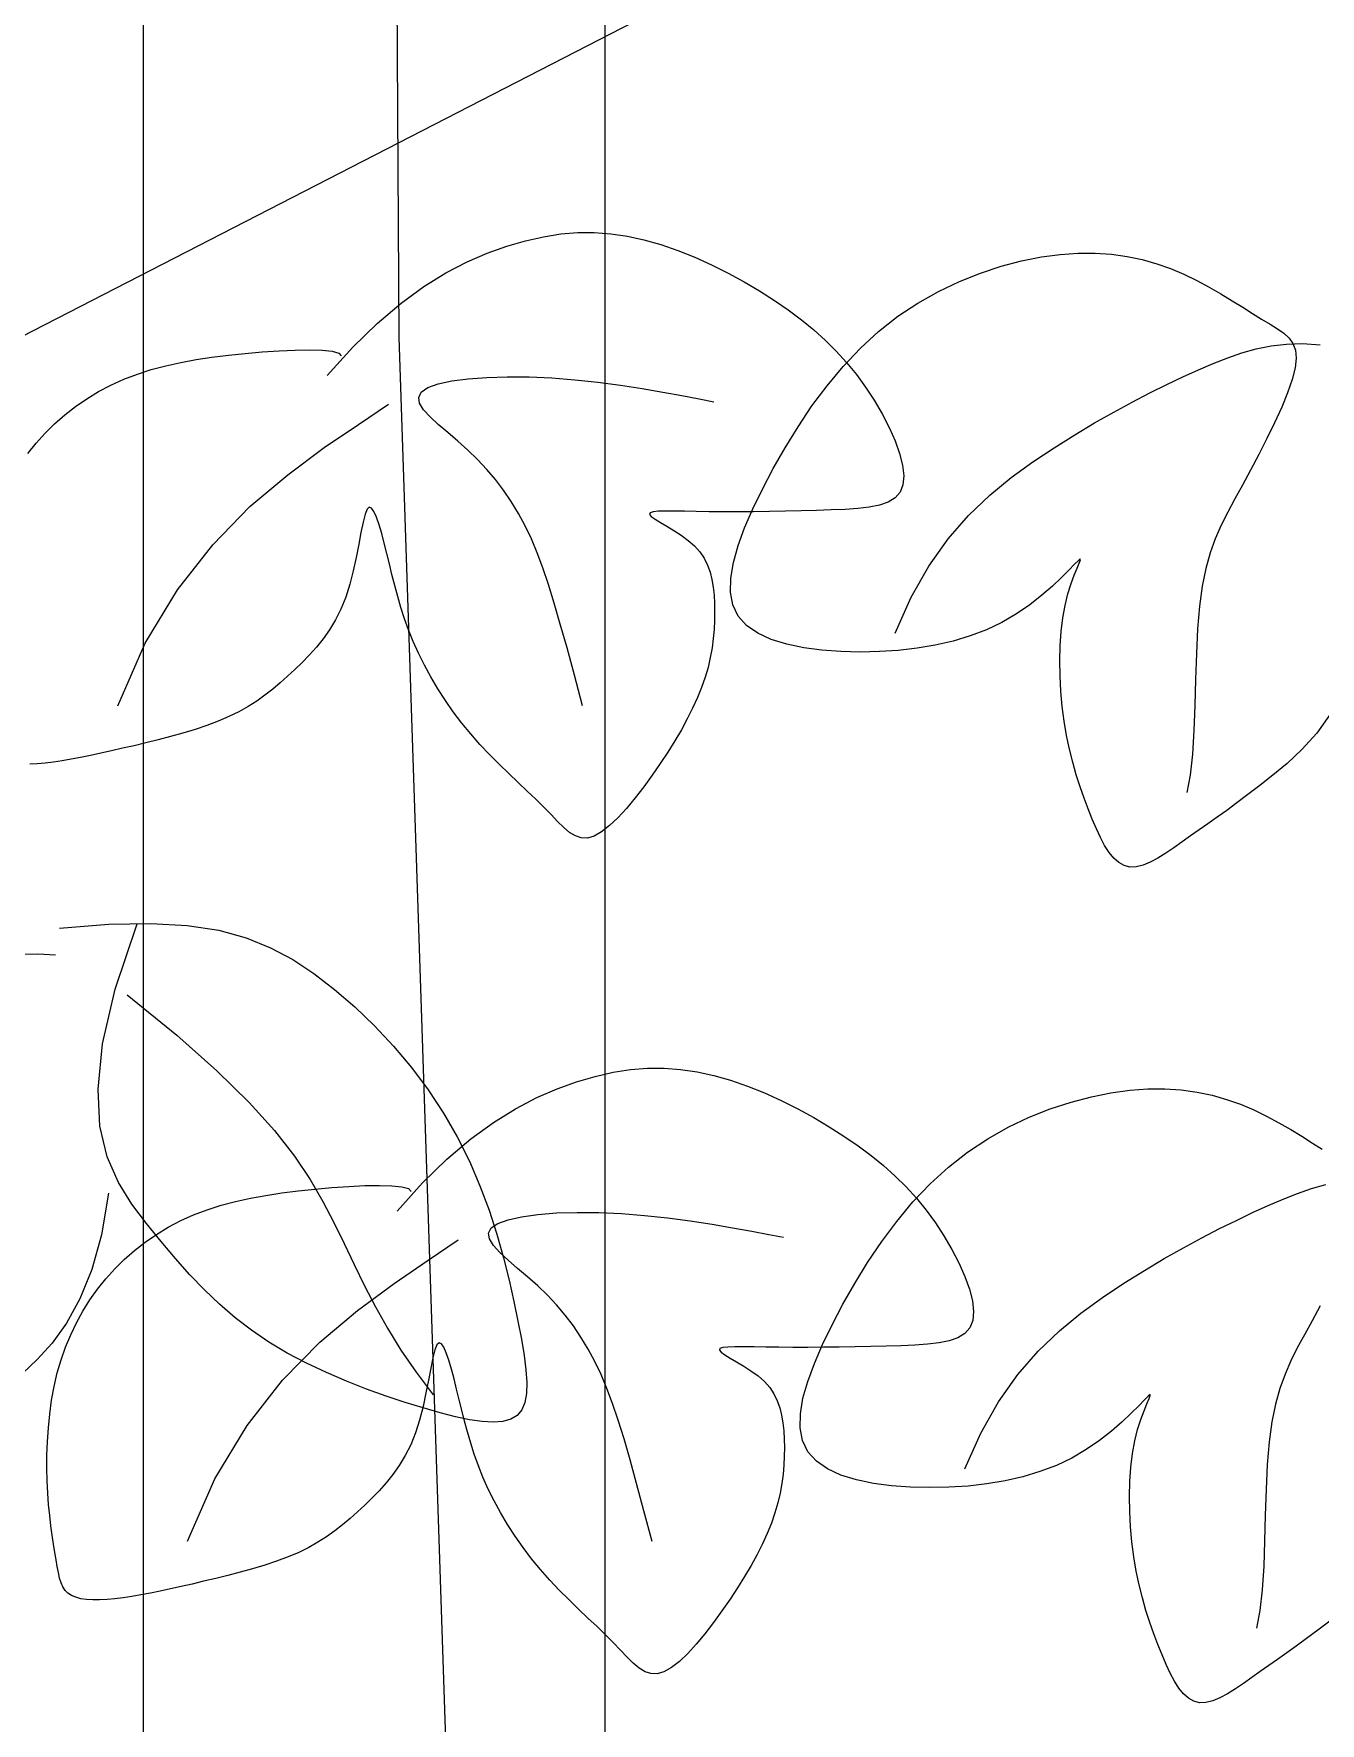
# Model space of a CAD drawing. Extents: x -1568 to -728, y -1287 to -990.
# Drawn here: x -940.302 to -938.748, y -1163.955 to -1161.914 of the extents above; entities that cross this region are included whole.
import ezdxf

# ---------------------------------------------------------------- set-up
doc = ezdxf.new("R2010")
doc.units = 0
doc.header["$LTSCALE"] = 5
doc.layers.get('0').update_dxf_attribs({"linetype": 'CONTINUOUS'})
for name, color, linetype in [('LH', 94, 'CONTINUOUS'), ('LV', 3, 'CONTINUOUS'), ('尺寸标注', 2, 'CONTINUOUS')]:
    doc.layers.add(name, color=color, linetype=linetype)
doc.layers.add('标注', color=4, linetype='CONTINUOUS', lineweight=15)

# ---------------------------------------------------------------- blocks, each defined once
blk = doc.blocks.new('15')
at = {"layer": 'LH', "color": 38}
for p, q in [((0.2713, 2.2558), (0.2863, 2.2603)), ((0.2863, 2.2603), (0.3008, 2.2635)), ((0.3008, 2.2635), (0.3148, 2.2657)), ((0.3148, 2.2657), (0.3284, 2.2668)), ((0.3284, 2.2668), (0.3418, 2.2669)), ((0.3418, 2.2669), (0.3551, 2.2659)), ((0.3551, 2.2659), (0.3684, 2.2639)), ((0.3684, 2.2639), (0.3818, 2.261)), ((0.3818, 2.261), (0.3954, 2.2571)), ((0.2393, 2.2432), (0.2556, 2.2502)), ((0.2556, 2.2502), (0.2713, 2.2558)), ((0.3954, 2.2571), (0.409, 2.2524)), ((0.409, 2.2524), (0.4227, 2.2469)), ((0.4227, 2.2469), (0.4362, 2.2409)), ((-0.8594, 2.2299), (-0.8435, 2.2331)), ((-0.8435, 2.2331), (-0.8284, 2.2351)), ((-0.8284, 2.2351), (-0.8139, 2.2361)), ((-0.8139, 2.2361), (-0.8001, 2.2362)), ((-0.8001, 2.2362), (-0.7869, 2.2353)), ((-0.7869, 2.2353), (-0.7743, 2.2335)), ((-0.7743, 2.2335), (-0.7622, 2.231)), ((0.2045, 2.2233), (0.2222, 2.2343)), ((0.2222, 2.2343), (0.2393, 2.2432)), ((0.4362, 2.2409), (0.4495, 2.2342)), ((0.4495, 2.2342), (0.4624, 2.2272)), ((-0.9095, 2.2133), (-0.8926, 2.2201)), ((-0.8926, 2.2201), (-0.8758, 2.2256)), ((-0.8758, 2.2256), (-0.8594, 2.2299)), ((-0.7622, 2.231), (-0.7506, 2.2277)), ((-0.7506, 2.2277), (-0.7394, 2.2237)), ((-0.7394, 2.2237), (-0.7286, 2.2192)), ((-0.7286, 2.2192), (-0.7182, 2.2142)), ((0.1861, 2.2099), (0.2045, 2.2233)), ((0.4624, 2.2272), (0.4749, 2.2198)), ((0.4749, 2.2198), (0.4868, 2.2122)), ((-0.9429, 2.196), (-0.9263, 2.2053)), ((-0.9263, 2.2053), (-0.9095, 2.2133)), ((-0.7182, 2.2142), (-0.7083, 2.2089)), ((-0.7083, 2.2089), (-0.6988, 2.2034)), ((0.167, 2.1937), (0.1861, 2.2099)), ((0.4868, 2.2122), (0.498, 2.2045)), ((-0.9591, 2.1853), (-0.9429, 2.196)), ((-0.6988, 2.2034), (-0.6898, 2.1979)), ((-0.6898, 2.1979), (-0.6813, 2.1926)), ((-0.6813, 2.1926), (-0.6734, 2.1876)), ((0.1472, 2.1744), (0.167, 2.1937)), ((0.498, 2.2045), (0.5086, 2.1966)), ((0.5086, 2.1966), (0.5185, 2.1884)), ((-0.9746, 2.1732), (-0.9591, 2.1853)), ((-0.6734, 2.1876), (-0.6661, 2.183)), ((-0.6661, 2.183), (-0.6593, 2.179)), ((-0.6593, 2.179), (-0.6533, 2.1753)), ((0.5185, 2.1884), (0.5279, 2.18)), ((0.5279, 2.18), (0.5367, 2.1712)), ((-0.9893, 2.1597), (-0.9746, 2.1732)), ((-0.6533, 2.1753), (-0.6481, 2.1717)), ((-0.6481, 2.1717), (-0.6439, 2.1677)), ((-0.6439, 2.1677), (-0.6408, 2.1633)), ((0.0086, 2.1622), (0.021, 2.1645)), ((0.021, 2.1645), (0.0338, 2.1664)), ((0.0338, 2.1664), (0.047, 2.1681)), ((0.047, 2.1681), (0.0605, 2.1695)), ((0.0605, 2.1695), (0.0742, 2.1707)), ((0.0742, 2.1707), (0.0878, 2.1716)), ((0.0878, 2.1716), (0.1007, 2.1722)), ((0.1007, 2.1722), (0.1125, 2.1724)), ((0.1125, 2.1724), (0.1226, 2.1721)), ((0.1226, 2.1721), (0.1306, 2.1713)), ((0.1267, 2.1518), (0.1472, 2.1744)), ((0.1306, 2.1713), (0.1359, 2.1698)), ((0.1359, 2.1698), (0.138, 2.1676)), ((0.5367, 2.1712), (0.545, 2.1621)), ((-1.0031, 2.145), (-0.9893, 2.1597)), ((-0.705, 2.1474), (-0.6934, 2.152)), ((-0.6934, 2.152), (-0.6819, 2.156)), ((-0.6819, 2.156), (-0.6704, 2.1592)), ((-0.6704, 2.1592), (-0.6585, 2.1615)), ((-0.6585, 2.1615), (-0.6461, 2.1629)), ((-0.6461, 2.1629), (-0.633, 2.1633)), ((-0.6408, 2.1633), (-0.6388, 2.158)), ((-0.6382, 2.1516), (-0.6391, 2.1439)), ((-0.6388, 2.158), (-0.6382, 2.1516)), ((-0.633, 2.1633), (-0.6189, 2.1624)), ((-0.0372, 2.1487), (-0.0263, 2.1528)), ((-0.0263, 2.1528), (-0.0151, 2.1564)), ((-0.0151, 2.1564), (-0.0034, 2.1595)), ((-0.0034, 2.1595), (0.0086, 2.1622)), ((0.2402, 2.1491), (0.2552, 2.1502)), ((0.2552, 2.1502), (0.2717, 2.1507)), ((0.2717, 2.1507), (0.2893, 2.1506)), ((0.2893, 2.1506), (0.3075, 2.1498)), ((0.545, 2.1621), (0.5529, 2.1525)), ((0.5529, 2.1525), (0.5603, 2.1424)), ((-1.0161, 2.1294), (-1.0031, 2.145)), ((-0.7294, 2.1365), (-0.7169, 2.1422)), ((-0.7169, 2.1422), (-0.705, 2.1474)), ((-0.6391, 2.1439), (-0.6415, 2.1345)), ((-0.0671, 2.133), (-0.0576, 2.1388)), ((-0.0576, 2.1388), (-0.0476, 2.144)), ((-0.0476, 2.144), (-0.0372, 2.1487)), ((0.2003, 2.1341), (0.2024, 2.1383)), ((0.2024, 2.1383), (0.2078, 2.1419)), ((0.2078, 2.1419), (0.2161, 2.1449)), ((0.2161, 2.1449), (0.2271, 2.1473)), ((0.2271, 2.1473), (0.2402, 2.1491)), ((0.3075, 2.1498), (0.326, 2.1483)), ((0.326, 2.1483), (0.3446, 2.1463)), ((0.3446, 2.1463), (0.3628, 2.1438)), ((0.3628, 2.1438), (0.3804, 2.1411)), ((0.3804, 2.1411), (0.397, 2.1383)), ((0.397, 2.1383), (0.4124, 2.1356)), ((0.5603, 2.1424), (0.5673, 2.1318)), ((-1.0283, 2.1131), (-1.0161, 2.1294)), ((-0.7704, 2.1162), (-0.7562, 2.1236)), ((-0.7562, 2.1236), (-0.7425, 2.1303)), ((-0.7425, 2.1303), (-0.7294, 2.1365)), ((-0.6452, 2.1238), (-0.6499, 2.112)), ((-0.6415, 2.1345), (-0.6452, 2.1238)), ((-0.0848, 2.12), (-0.0762, 2.1267)), ((-0.0762, 2.1267), (-0.0671, 2.133)), ((0.1518, 2.1122), (0.1761, 2.1286)), ((0.2011, 2.1293), (0.2003, 2.1341)), ((0.2043, 2.1241), (0.2011, 2.1293)), ((0.2095, 2.1184), (0.2043, 2.1241)), ((0.4124, 2.1356), (0.4262, 2.1329)), ((0.4262, 2.1329), (0.4381, 2.1306)), ((0.5673, 2.1318), (0.5737, 2.1209)), ((-1.0395, 2.0964), (-1.0283, 2.1131)), ((-0.7852, 2.1082), (-0.7704, 2.1162)), ((-0.6499, 2.112), (-0.6556, 2.0996)), ((-0.1007, 2.1052), (-0.093, 2.1128)), ((-0.093, 2.1128), (-0.0848, 2.12)), ((0.1243, 2.0936), (0.1518, 2.1122)), ((0.2161, 2.1122), (0.2095, 2.1184)), ((0.2237, 2.1057), (0.2161, 2.1122)), ((0.5737, 2.1209), (0.5793, 2.1099)), ((0.5793, 2.1099), (0.5841, 2.0992)), ((-1.0499, 2.0795), (-1.0395, 2.0964)), ((-0.8166, 2.0899), (-0.8006, 2.0994)), ((-0.8006, 2.0994), (-0.7852, 2.1082)), ((-0.6556, 2.0996), (-0.6618, 2.0868)), ((-0.1145, 2.0889), (-0.1078, 2.0972)), ((-0.1078, 2.0972), (-0.1007, 2.1052)), ((0.2319, 2.0988), (0.2237, 2.1057)), ((0.24, 2.0915), (0.2319, 2.0988)), ((0.5841, 2.0992), (0.5877, 2.0889)), ((-0.8332, 2.0795), (-0.8166, 2.0899)), ((-0.6618, 2.0868), (-0.6683, 2.0739)), ((0.0948, 2.0718), (0.1243, 2.0936)), ((0.2478, 2.084), (0.24, 2.0915)), ((0.2552, 2.0761), (0.2478, 2.084)), ((0.5877, 2.0889), (0.5901, 2.0794)), ((-1.0595, 2.0627), (-1.0499, 2.0795)), ((-0.8503, 2.0682), (-0.8332, 2.0795)), ((-0.6683, 2.0739), (-0.675, 2.0613)), ((0.0644, 2.0461), (0.0948, 2.0718)), ((0.2621, 2.0679), (0.2552, 2.0761)), ((0.5901, 2.0794), (0.5911, 2.0709)), ((0.5911, 2.0709), (0.5904, 2.0636)), ((-1.0681, 2.0462), (-1.0595, 2.0627)), ((-0.8851, 2.0413), (-0.8678, 2.0556)), ((-0.8678, 2.0556), (-0.8503, 2.0682)), ((-0.675, 2.0613), (-0.6815, 2.0494)), ((0.2687, 2.0593), (0.2621, 2.0679)), ((0.2748, 2.0502), (0.2687, 2.0593)), ((0.5881, 2.0577), (0.584, 2.0532)), ((0.5904, 2.0636), (0.5881, 2.0577)), ((-1.0759, 2.0303), (-1.0681, 2.0462)), ((-0.6815, 2.0494), (-0.6877, 2.0382)), ((0.0344, 2.0154), (0.0644, 2.0461)), ((0.1588, 2.0441), (0.1571, 2.0399)), ((0.1605, 2.0457), (0.1588, 2.0441)), ((0.1624, 2.0449), (0.1605, 2.0457)), ((0.1643, 2.0421), (0.1624, 2.0449)), ((0.1664, 2.0375), (0.1643, 2.0421)), ((0.2806, 2.0406), (0.2748, 2.0502)), ((0.3892, 2.0418), (0.3868, 2.041)), ((0.3932, 2.0423), (0.3892, 2.0418)), ((0.3989, 2.0425), (0.3932, 2.0423)), ((0.406, 2.0425), (0.3989, 2.0425)), ((0.4143, 2.0424), (0.406, 2.0425)), ((0.4238, 2.0422), (0.4143, 2.0424)), ((0.4343, 2.042), (0.4238, 2.0422)), ((0.4457, 2.0419), (0.4343, 2.042)), ((0.4577, 2.0419), (0.4457, 2.0419)), ((0.4701, 2.042), (0.4577, 2.0419)), ((0.4829, 2.0422), (0.4701, 2.042)), ((0.4957, 2.0424), (0.4829, 2.0422)), ((0.5084, 2.0427), (0.4957, 2.0424)), ((0.5208, 2.043), (0.5084, 2.0427)), ((0.5326, 2.0434), (0.5208, 2.043)), ((0.5438, 2.0438), (0.5326, 2.0434)), ((0.554, 2.0445), (0.5438, 2.0438)), ((0.5633, 2.0456), (0.554, 2.0445)), ((0.5715, 2.0473), (0.5633, 2.0456)), ((0.5785, 2.0497), (0.5715, 2.0473)), ((0.584, 2.0532), (0.5785, 2.0497)), ((-1.0825, 2.015), (-1.0759, 2.0303)), ((-0.9022, 2.0249), (-0.8851, 2.0413)), ((-0.6877, 2.0382), (-0.6934, 2.0276)), ((0.1555, 2.0335), (0.1538, 2.0253)), ((0.1571, 2.0399), (0.1555, 2.0335)), ((0.1684, 2.0315), (0.1664, 2.0375)), ((0.1705, 2.0245), (0.1684, 2.0315)), ((0.286, 2.0306), (0.2806, 2.0406)), ((0.2911, 2.02), (0.286, 2.0306)), ((0.3868, 2.041), (0.3863, 2.0398)), ((0.3863, 2.0398), (0.3877, 2.0381)), ((0.3877, 2.0381), (0.3907, 2.0359)), ((0.3907, 2.0359), (0.395, 2.0333)), ((0.395, 2.0333), (0.4002, 2.0303)), ((0.4002, 2.0303), (0.4059, 2.0269)), ((-1.0878, 2.0006), (-1.0825, 2.015)), ((-0.9186, 2.006), (-0.9022, 2.0249)), ((-0.6987, 2.0171), (-0.7034, 2.0062)), ((-0.6934, 2.0276), (-0.6987, 2.0171)), ((0.0059, 1.9791), (0.0344, 2.0154)), ((0.152, 2.0157), (0.15, 2.0052)), ((0.1538, 2.0253), (0.152, 2.0157)), ((0.1726, 2.0166), (0.1705, 2.0245)), ((0.1747, 2.0083), (0.1726, 2.0166)), ((0.2958, 2.0088), (0.2911, 2.02)), ((0.4059, 2.0269), (0.4118, 2.0231)), ((0.4118, 2.0231), (0.4175, 2.0189)), ((0.4175, 2.0189), (0.4226, 2.0144)), ((0.4226, 2.0144), (0.4269, 2.0096)), ((-1.0916, 1.9871), (-1.0878, 2.0006)), ((-0.9342, 1.9841), (-0.9186, 2.006)), ((-0.7034, 2.0062), (-0.7076, 1.9947)), ((0.15, 2.0052), (0.1476, 1.9943)), ((0.1768, 1.9999), (0.1747, 2.0083)), ((0.3004, 1.9967), (0.2958, 2.0088)), ((0.4269, 2.0096), (0.4303, 2.0045)), ((0.4303, 2.0045), (0.433, 1.999)), ((-1.0937, 1.9745), (-1.0916, 1.9871)), ((-0.8136, 1.9887), (-0.8167, 1.9857)), ((-0.8121, 1.9899), (-0.8136, 1.9887)), ((-0.8129, 1.9866), (-0.812, 1.9891)), ((-0.812, 1.9891), (-0.8121, 1.9899)), ((-0.7076, 1.9947), (-0.7111, 1.9821)), ((0.1476, 1.9943), (0.1448, 1.9835)), ((0.1788, 1.9913), (0.1768, 1.9999)), ((0.181, 1.9826), (0.1788, 1.9913)), ((0.3049, 1.9833), (0.3004, 1.9967)), ((0.433, 1.999), (0.435, 1.9934)), ((0.435, 1.9934), (0.4365, 1.9874)), ((0.4365, 1.9874), (0.4375, 1.9812)), ((-1.0939, 1.9631), (-1.0937, 1.9745)), ((-0.9484, 1.959), (-0.9342, 1.9841)), ((-0.8273, 1.9749), (-0.8346, 1.968)), ((-0.8213, 1.9809), (-0.8273, 1.9749)), ((-0.8167, 1.9857), (-0.8213, 1.9809)), ((-0.8196, 1.97), (-0.817, 1.9769)), ((-0.817, 1.9769), (-0.8147, 1.9825)), ((-0.8147, 1.9825), (-0.8129, 1.9866)), ((-0.7111, 1.9821), (-0.714, 1.9679)), ((-0.02, 1.9361), (0.0059, 1.9791)), ((0.1448, 1.9835), (0.1416, 1.9731)), ((0.1834, 1.9738), (0.181, 1.9826)), ((0.186, 1.9649), (0.1834, 1.9738)), ((0.3095, 1.9683), (0.3049, 1.9833)), ((0.4375, 1.9812), (0.4382, 1.9748)), ((0.4382, 1.9748), (0.4385, 1.9682)), ((-1.092, 1.9528), (-1.0939, 1.9631)), ((-0.8432, 1.9606), (-0.8529, 1.953)), ((-0.8346, 1.968), (-0.8432, 1.9606)), ((-0.8244, 1.9525), (-0.8221, 1.9618)), ((-0.8221, 1.9618), (-0.8196, 1.97)), ((-0.714, 1.9679), (-0.7162, 1.9518)), ((0.1377, 1.9635), (0.1333, 1.9548)), ((0.1416, 1.9731), (0.1377, 1.9635)), ((0.1889, 1.9558), (0.186, 1.9649)), ((0.3144, 1.9514), (0.3095, 1.9683)), ((0.4385, 1.9682), (0.4387, 1.9613)), ((0.4387, 1.9613), (0.4386, 1.9543)), ((-1.0877, 1.9439), (-1.092, 1.9528)), ((-0.9612, 1.9302), (-0.9484, 1.959)), ((-0.8529, 1.953), (-0.8636, 1.9456)), ((-0.8263, 1.9423), (-0.8244, 1.9525)), ((-0.7162, 1.9518), (-0.7176, 1.9335)), ((0.1285, 1.9469), (0.1233, 1.9396)), ((0.1333, 1.9548), (0.1285, 1.9469)), ((0.1922, 1.9467), (0.1889, 1.9558)), ((0.1959, 1.9373), (0.1922, 1.9467)), ((0.3198, 1.9322), (0.3144, 1.9514)), ((0.4383, 1.9471), (0.4376, 1.9398)), ((0.4386, 1.9543), (0.4383, 1.9471)), ((-1.0809, 1.9363), (-1.0877, 1.9439)), ((-1.0719, 1.9301), (-1.0809, 1.9363)), ((-0.8876, 1.9329), (-0.9008, 1.9279)), ((-0.8752, 1.9388), (-0.8876, 1.9329)), ((-0.8636, 1.9456), (-0.8752, 1.9388)), ((-0.8275, 1.9314), (-0.8263, 1.9423)), ((-0.7176, 1.9335), (-0.7186, 1.9136)), ((-0.042, 1.8857), (-0.02, 1.9361)), ((0.1179, 1.9328), (0.1122, 1.9265)), ((0.1233, 1.9396), (0.1179, 1.9328)), ((0.2002, 1.9279), (0.1959, 1.9373)), ((0.4376, 1.9398), (0.4366, 1.9322)), ((-1.061, 1.9251), (-1.0719, 1.9301)), ((-1.0486, 1.9212), (-1.061, 1.9251)), ((-1.0349, 1.9183), (-1.0486, 1.9212)), ((-0.9289, 1.9204), (-0.9436, 1.918)), ((-0.9146, 1.9237), (-0.9289, 1.9204)), ((-0.9008, 1.9279), (-0.9146, 1.9237)), ((-0.8286, 1.9079), (-0.8283, 1.9198)), ((-0.8283, 1.9198), (-0.8275, 1.9314)), ((0.1064, 1.9206), (0.1006, 1.9149)), ((0.1122, 1.9265), (0.1064, 1.9206)), ((0.2049, 1.9184), (0.2002, 1.9279)), ((0.3257, 1.9104), (0.3198, 1.9322)), ((0.4352, 1.9245), (0.4334, 1.9166)), ((0.4366, 1.9322), (0.4352, 1.9245)), ((-1.0203, 1.9164), (-1.0349, 1.9183)), ((-1.005, 1.9153), (-1.0203, 1.9164)), ((-0.9895, 1.9149), (-1.005, 1.9153)), ((-0.974, 1.9152), (-0.9895, 1.9149)), ((-0.9587, 1.9162), (-0.974, 1.9152)), ((-0.9436, 1.918), (-0.9587, 1.9162)), ((-0.8284, 1.8956), (-0.8286, 1.9079)), ((-0.7186, 1.9136), (-0.7192, 1.8928)), ((0.0947, 1.9094), (0.0888, 1.9041)), ((0.1006, 1.9149), (0.0947, 1.9094)), ((0.2101, 1.9089), (0.2049, 1.9184)), ((0.2157, 1.8994), (0.2101, 1.9089)), ((0.3323, 1.8857), (0.3257, 1.9104)), ((0.431, 1.9086), (0.4282, 1.9005)), ((0.4334, 1.9166), (0.431, 1.9086)), ((-0.8277, 1.8833), (-0.8284, 1.8956)), ((-0.7192, 1.8928), (-0.7198, 1.8719)), ((0.0765, 1.8941), (0.07, 1.8895)), ((0.0828, 1.899), (0.0765, 1.8941)), ((0.0888, 1.9041), (0.0828, 1.899)), ((0.2218, 1.89), (0.2157, 1.8994)), ((0.4249, 1.8922), (0.421, 1.8837)), ((0.4282, 1.9005), (0.4249, 1.8922)), ((-0.8266, 1.8711), (-0.8277, 1.8833)), ((0.0555, 1.8808), (0.0475, 1.8769)), ((0.063, 1.885), (0.0555, 1.8808)), ((0.07, 1.8895), (0.063, 1.885)), ((0.2282, 1.8807), (0.2218, 1.89)), ((0.2351, 1.8717), (0.2282, 1.8807)), ((0.421, 1.8837), (0.4167, 1.8751)), ((-0.8251, 1.8592), (-0.8266, 1.8711)), ((-0.7198, 1.8719), (-0.7206, 1.8516)), ((-0.61, 1.8658), (-0.6216, 1.8496)), ((0.0202, 1.8666), (0.0104, 1.8637)), ((0.0297, 1.8698), (0.0202, 1.8666)), ((0.0389, 1.8732), (0.0297, 1.8698)), ((0.0475, 1.8769), (0.0389, 1.8732)), ((0.2422, 1.863), (0.2351, 1.8717)), ((0.4119, 1.8664), (0.4067, 1.8574)), ((0.4167, 1.8751), (0.4119, 1.8664)), ((-0.8231, 1.8477), (-0.8251, 1.8592)), ((-0.7206, 1.8516), (-0.7218, 1.8327)), ((-0.0383, 1.8514), (-0.0472, 1.8493)), ((-0.029, 1.8535), (-0.0383, 1.8514)), ((-0.0194, 1.8558), (-0.029, 1.8535)), ((-0.0095, 1.8583), (-0.0194, 1.8558)), ((0.0004, 1.8609), (-0.0095, 1.8583)), ((0.0104, 1.8637), (0.0004, 1.8609)), ((0.2497, 1.8545), (0.2422, 1.863)), ((0.2574, 1.8464), (0.2497, 1.8545)), ((0.4067, 1.8574), (0.401, 1.8483)), ((-0.8208, 1.8367), (-0.8231, 1.8477)), ((-0.6216, 1.8496), (-0.6336, 1.8363)), ((-0.1069, 1.8389), (-0.1129, 1.8386)), ((-0.1005, 1.8395), (-0.1069, 1.8389)), ((-0.0939, 1.8403), (-0.1005, 1.8395)), ((-0.0869, 1.8414), (-0.0939, 1.8403)), ((-0.0796, 1.8426), (-0.0869, 1.8414)), ((-0.072, 1.844), (-0.0796, 1.8426)), ((-0.0641, 1.8456), (-0.072, 1.844)), ((-0.0558, 1.8474), (-0.0641, 1.8456)), ((-0.0472, 1.8493), (-0.0558, 1.8474)), ((0.2652, 1.8386), (0.2574, 1.8464)), ((0.2729, 1.8311), (0.2652, 1.8386)), ((0.3949, 1.8391), (0.3884, 1.8297)), ((0.401, 1.8483), (0.3949, 1.8391)), ((-0.8182, 1.8261), (-0.8208, 1.8367)), ((-0.8154, 1.816), (-0.8182, 1.8261)), ((-0.7218, 1.8327), (-0.7236, 1.8158)), ((-0.6455, 1.8252), (-0.6569, 1.8158)), ((-0.6336, 1.8363), (-0.6455, 1.8252)), ((0.2805, 1.8239), (0.2729, 1.8311)), ((0.2878, 1.817), (0.2805, 1.8239)), ((0.3884, 1.8297), (0.3817, 1.8203)), ((-0.8123, 1.8063), (-0.8154, 1.816)), ((-0.7236, 1.8158), (-0.7263, 1.8018)), ((-0.6569, 1.8158), (-0.6674, 1.8075)), ((0.2947, 1.8104), (0.2878, 1.817)), ((0.3011, 1.8041), (0.2947, 1.8104)), ((0.3747, 1.8114), (0.3677, 1.803)), ((0.3817, 1.8203), (0.3747, 1.8114)), ((-0.8091, 1.7972), (-0.8123, 1.8063)), ((-0.8058, 1.7885), (-0.8091, 1.7972)), ((-0.6771, 1.8), (-0.686, 1.7933)), ((-0.6674, 1.8075), (-0.6771, 1.8)), ((0.3069, 1.7981), (0.3011, 1.8041)), ((0.3121, 1.7925), (0.3069, 1.7981)), ((0.3677, 1.803), (0.3608, 1.7955)), ((-0.8025, 1.7803), (-0.8058, 1.7885)), ((-0.6942, 1.7873), (-0.702, 1.7818)), ((-0.686, 1.7933), (-0.6942, 1.7873)), ((0.3171, 1.7877), (0.3121, 1.7925)), ((0.3218, 1.7837), (0.3171, 1.7877)), ((0.3265, 1.7808), (0.3218, 1.7837)), ((0.3477, 1.784), (0.3418, 1.7806)), ((0.3541, 1.7891), (0.3477, 1.784)), ((0.3608, 1.7955), (0.3541, 1.7891)), ((-0.7992, 1.7726), (-0.8025, 1.7803)), ((-0.7959, 1.7655), (-0.7992, 1.7726)), ((-0.7164, 1.7716), (-0.7233, 1.7668)), ((-0.7093, 1.7766), (-0.7164, 1.7716)), ((-0.702, 1.7818), (-0.7093, 1.7766)), ((0.3313, 1.7792), (0.3265, 1.7808)), ((0.3363, 1.7791), (0.3313, 1.7792)), ((0.3418, 1.7806), (0.3363, 1.7791)), ((-0.7925, 1.7591), (-0.7959, 1.7655)), ((-0.7889, 1.7535), (-0.7925, 1.7591)), ((-0.7368, 1.7572), (-0.7433, 1.7528)), ((-0.7301, 1.7619), (-0.7368, 1.7572)), ((-0.7233, 1.7668), (-0.7301, 1.7619)), ((-0.7852, 1.7489), (-0.7889, 1.7535)), ((-0.7811, 1.7453), (-0.7852, 1.7489)), ((-0.7768, 1.7428), (-0.7811, 1.7453)), ((-0.7721, 1.7417), (-0.7768, 1.7428)), ((-0.7616, 1.7432), (-0.767, 1.7419)), ((-0.7558, 1.7456), (-0.7616, 1.7432)), ((-0.7497, 1.7489), (-0.7558, 1.7456)), ((-0.7433, 1.7528), (-0.7497, 1.7489)), ((-0.767, 1.7419), (-0.7721, 1.7417)), ((-0.0889, 1.7066), (-0.0494, 1.7098)), ((-0.0494, 1.7098), (-0.0154, 1.7104)), ((-0.0442, 1.6574), (-0.0265, 1.7101)), ((-0.0154, 1.7104), (0.0139, 1.7087)), ((0.0139, 1.7087), (0.0392, 1.7048)), ((0.0392, 1.7048), (0.0613, 1.6988)), ((0.0613, 1.6988), (0.0809, 1.6908)), ((0.0809, 1.6908), (0.0988, 1.6812)), ((-0.1195, 1.6856), (-0.1064, 1.6859)), ((-0.1064, 1.6859), (-0.0923, 1.685)), ((0.0988, 1.6812), (0.1158, 1.6699)), ((0.1158, 1.6699), (0.1325, 1.6571)), ((-0.0543, 1.6134), (-0.0442, 1.6574)), ((-0.0344, 1.6528), (0.0054, 1.6203)), ((0.1325, 1.6571), (0.1488, 1.6431)), ((0.1488, 1.6431), (0.1647, 1.6278)), ((0.0054, 1.6203), (0.0378, 1.5916)), ((0.1647, 1.6278), (0.1799, 1.6115)), ((-0.058, 1.5769), (-0.0543, 1.6134)), ((0.1799, 1.6115), (0.1944, 1.5943)), ((0.1944, 1.5943), (0.2079, 1.5763)), ((0.357, 1.5904), (0.371, 1.5926)), ((0.371, 1.5926), (0.3846, 1.5937)), ((0.3846, 1.5937), (0.398, 1.5937)), ((0.398, 1.5937), (0.4113, 1.5927)), ((0.4113, 1.5927), (0.4246, 1.5908)), ((0.0378, 1.5916), (0.0637, 1.5661)), ((0.3118, 1.5771), (0.3275, 1.5827)), ((0.3275, 1.5827), (0.3425, 1.5871)), ((0.3425, 1.5871), (0.357, 1.5904)), ((0.4246, 1.5908), (0.438, 1.5878)), ((0.438, 1.5878), (0.4515, 1.584)), ((0.4515, 1.584), (0.4652, 1.5792)), ((0.4652, 1.5792), (0.4788, 1.5738)), ((-0.0564, 1.5469), (-0.058, 1.5769)), ((0.0637, 1.5661), (0.0842, 1.5434)), ((0.2079, 1.5763), (0.2203, 1.5576)), ((0.2784, 1.5611), (0.2954, 1.57)), ((0.2954, 1.57), (0.3118, 1.5771)), ((0.4788, 1.5738), (0.4924, 1.5677)), ((0.4924, 1.5677), (0.5057, 1.5611)), ((-0.8364, 1.5469), (-0.8196, 1.5524)), ((-0.8196, 1.5524), (-0.8032, 1.5567)), ((-0.8032, 1.5567), (-0.7874, 1.5599)), ((-0.7874, 1.5599), (-0.7722, 1.562)), ((-0.7722, 1.562), (-0.7578, 1.563)), ((-0.7578, 1.563), (-0.744, 1.563)), ((-0.744, 1.563), (-0.7308, 1.5621)), ((-0.7308, 1.5621), (-0.7181, 1.5604)), ((-0.7181, 1.5604), (-0.706, 1.5578)), ((-0.706, 1.5578), (-0.6944, 1.5545)), ((-0.6944, 1.5545), (-0.6832, 1.5506)), ((0.2203, 1.5576), (0.2314, 1.5384)), ((0.2607, 1.5501), (0.2784, 1.5611)), ((0.5057, 1.5611), (0.5186, 1.554)), ((0.5186, 1.554), (0.5311, 1.5466)), ((-0.8701, 1.5321), (-0.8533, 1.5402)), ((-0.8533, 1.5402), (-0.8364, 1.5469)), ((-0.6832, 1.5506), (-0.6724, 1.546)), ((-0.6724, 1.546), (-0.662, 1.541)), ((-0.662, 1.541), (-0.6521, 1.5357)), ((-0.0505, 1.5222), (-0.0564, 1.5469)), ((0.0842, 1.5434), (0.1003, 1.5229)), ((0.2314, 1.5384), (0.2412, 1.5188)), ((0.2422, 1.5367), (0.2607, 1.5501)), ((0.5311, 1.5466), (0.5429, 1.539)), ((0.5429, 1.539), (0.5542, 1.5313)), ((-0.8867, 1.5228), (-0.8701, 1.5321)), ((-0.6521, 1.5357), (-0.6426, 1.5302)), ((-0.6426, 1.5302), (-0.6336, 1.5248)), ((-0.6336, 1.5248), (-0.6252, 1.5194)), ((0.2231, 1.5205), (0.2422, 1.5367)), ((0.5542, 1.5313), (0.5647, 1.5234)), ((-0.9184, 1.5), (-0.9029, 1.5121)), ((-0.9029, 1.5121), (-0.8867, 1.5228)), ((-0.6252, 1.5194), (-0.6173, 1.5144)), ((-0.0416, 1.5017), (-0.0505, 1.5222)), ((0.1003, 1.5229), (0.1129, 1.504)), ((0.2034, 1.5013), (0.2231, 1.5205)), ((0.2412, 1.5188), (0.2497, 1.499)), ((0.5647, 1.5234), (0.5747, 1.5153)), ((0.5747, 1.5153), (0.5841, 1.5068)), ((-0.9331, 1.4865), (-0.9184, 1.5)), ((-0.0307, 1.4842), (-0.0416, 1.5017)), ((0.1129, 1.504), (0.1232, 1.4863)), ((0.1167, 1.4963), (0.1304, 1.4975)), ((0.1304, 1.4975), (0.144, 1.4985)), ((0.144, 1.4985), (0.1569, 1.4991)), ((0.1569, 1.4991), (0.1687, 1.4993)), ((0.1687, 1.4993), (0.1788, 1.499)), ((0.1788, 1.499), (0.1867, 1.4981)), ((0.1829, 1.4786), (0.2034, 1.5013)), ((0.1867, 1.4981), (0.192, 1.4967)), ((0.2497, 1.499), (0.2571, 1.4793)), ((0.5841, 1.5068), (0.5929, 1.4981)), ((0.5929, 1.4981), (0.6012, 1.4889)), ((-0.947, 1.4719), (-0.9331, 1.4865)), ((-0.6258, 1.4828), (-0.6142, 1.486)), ((-0.0495, 1.493), (-0.0552, 1.4596)), ((-0.0189, 1.4687), (-0.0307, 1.4842)), ((0.0411, 1.4833), (0.0527, 1.4864)), ((0.0527, 1.4864), (0.0648, 1.489)), ((0.0648, 1.489), (0.0772, 1.4913)), ((0.0772, 1.4913), (0.09, 1.4933)), ((0.09, 1.4933), (0.1032, 1.4949)), ((0.1032, 1.4949), (0.1167, 1.4963)), ((0.1232, 1.4863), (0.132, 1.4693)), ((0.192, 1.4967), (0.1942, 1.4945)), ((0.6012, 1.4889), (0.6091, 1.4793)), ((-0.96, 1.4563), (-0.947, 1.4719)), ((-0.6608, 1.469), (-0.6488, 1.4742)), ((-0.6488, 1.4742), (-0.6372, 1.4788)), ((-0.6372, 1.4788), (-0.6258, 1.4828)), ((-0.0014, 1.4656), (0.0086, 1.4709)), ((0.0086, 1.4709), (0.019, 1.4756)), ((0.019, 1.4756), (0.0298, 1.4797)), ((0.0298, 1.4797), (0.0411, 1.4833)), ((0.2571, 1.4793), (0.2633, 1.4599)), ((0.264, 1.4687), (0.2723, 1.4717)), ((0.2723, 1.4717), (0.2832, 1.4741)), ((0.2832, 1.4741), (0.2964, 1.4759)), ((0.2964, 1.4759), (0.3114, 1.4771)), ((0.3114, 1.4771), (0.3279, 1.4776)), ((0.3279, 1.4776), (0.3454, 1.4774)), ((0.3454, 1.4774), (0.3637, 1.4766)), ((0.3637, 1.4766), (0.3822, 1.4751)), ((0.3822, 1.4751), (0.4008, 1.4731)), ((0.4008, 1.4731), (0.419, 1.4707)), ((0.419, 1.4707), (0.4366, 1.468)), ((0.6091, 1.4793), (0.6165, 1.4692)), ((-0.9721, 1.44), (-0.96, 1.4563)), ((-0.7, 1.4504), (-0.6863, 1.4571)), ((-0.6863, 1.4571), (-0.6733, 1.4633)), ((-0.6733, 1.4633), (-0.6608, 1.469)), ((-0.0552, 1.4596), (-0.063, 1.4315)), ((-0.02, 1.4536), (-0.0109, 1.4598)), ((-0.0072, 1.4541), (-0.0189, 1.4687)), ((-0.0109, 1.4598), (-0.0014, 1.4656)), ((0.132, 1.4693), (0.1402, 1.4524)), ((0.2565, 1.4609), (0.2586, 1.4651)), ((0.2573, 1.4562), (0.2565, 1.4609)), ((0.2605, 1.4509), (0.2573, 1.4562)), ((0.2586, 1.4651), (0.264, 1.4687)), ((0.2633, 1.4599), (0.2687, 1.441)), ((0.4366, 1.468), (0.4532, 1.4652)), ((0.4532, 1.4652), (0.4686, 1.4624)), ((0.4686, 1.4624), (0.4824, 1.4598)), ((0.4824, 1.4598), (0.4943, 1.4575)), ((0.6165, 1.4692), (0.6234, 1.4586)), ((0.6234, 1.4586), (0.6299, 1.4477)), ((-0.7291, 1.435), (-0.7142, 1.4431)), ((-0.7142, 1.4431), (-0.7, 1.4504)), ((-0.0368, 1.4396), (-0.0287, 1.4468)), ((-0.0287, 1.4468), (-0.02, 1.4536)), ((0.0043, 1.4404), (-0.0072, 1.4541)), ((0.1402, 1.4524), (0.1484, 1.4355)), ((0.2079, 1.439), (0.2322, 1.4554)), ((0.2657, 1.4452), (0.2605, 1.4509)), ((0.2723, 1.4391), (0.2657, 1.4452)), ((0.6299, 1.4477), (0.6355, 1.4368)), ((-0.9834, 1.4232), (-0.9721, 1.44)), ((-0.7445, 1.4263), (-0.7291, 1.435)), ((-0.063, 1.4315), (-0.0726, 1.4079)), ((-0.0517, 1.4241), (-0.0445, 1.432)), ((-0.0445, 1.432), (-0.0368, 1.4396)), ((0.0159, 1.4274), (0.0043, 1.4404)), ((0.1484, 1.4355), (0.1567, 1.4185)), ((0.1805, 1.4204), (0.2079, 1.439)), ((0.2687, 1.441), (0.2732, 1.4229)), ((0.2799, 1.4325), (0.2723, 1.4391)), ((0.288, 1.4256), (0.2799, 1.4325)), ((0.6355, 1.4368), (0.6403, 1.426)), ((-0.9938, 1.4063), (-0.9834, 1.4232)), ((-0.7771, 1.4064), (-0.7605, 1.4167)), ((-0.7605, 1.4167), (-0.7445, 1.4263)), ((-0.0645, 1.4071), (-0.0584, 1.4157)), ((-0.0584, 1.4157), (-0.0517, 1.4241)), ((0.0277, 1.4151), (0.0159, 1.4274)), ((0.151, 1.3986), (0.1805, 1.4204)), ((0.1567, 1.4185), (0.1655, 1.4015)), ((0.2732, 1.4229), (0.277, 1.4058)), ((0.2962, 1.4184), (0.288, 1.4256)), ((0.304, 1.4108), (0.2962, 1.4184)), ((0.6403, 1.426), (0.6439, 1.4158)), ((0.6439, 1.4158), (0.6463, 1.4063)), ((-1.0033, 1.3895), (-0.9938, 1.4063)), ((-0.7942, 1.395), (-0.7771, 1.4064)), ((-0.0726, 1.4079), (-0.0834, 1.3884)), ((-0.0702, 1.3981), (-0.0645, 1.4071)), ((0.0398, 1.4036), (0.0277, 1.4151)), ((0.0524, 1.3927), (0.0398, 1.4036)), ((0.277, 1.4058), (0.2803, 1.3899)), ((0.3114, 1.403), (0.304, 1.4108)), ((0.3183, 1.3947), (0.3114, 1.403)), ((0.6463, 1.4063), (0.6473, 1.3977)), ((-1.012, 1.373), (-1.0033, 1.3895)), ((-0.8116, 1.3824), (-0.7942, 1.395)), ((-0.6188, 1.3882), (-0.6254, 1.3762)), ((-0.0834, 1.3884), (-0.095, 1.3723)), ((-0.08, 1.379), (-0.0754, 1.3887)), ((-0.0754, 1.3887), (-0.0702, 1.3981)), ((0.0656, 1.3826), (0.0524, 1.3927)), ((0.1206, 1.3729), (0.151, 1.3986)), ((0.1655, 1.4015), (0.1752, 1.3842)), ((0.2803, 1.3899), (0.283, 1.3754)), ((0.3249, 1.3861), (0.3183, 1.3947)), ((0.6466, 1.3904), (0.6442, 1.3845)), ((0.6473, 1.3977), (0.6466, 1.3904)), ((-0.829, 1.3681), (-0.8116, 1.3824)), ((-0.6254, 1.3762), (-0.6315, 1.365)), ((-0.0842, 1.3691), (-0.08, 1.379)), ((0.0796, 1.3731), (0.0656, 1.3826)), ((0.1752, 1.3842), (0.186, 1.3667)), ((0.283, 1.3754), (0.2852, 1.3623)), ((0.331, 1.377), (0.3249, 1.3861)), ((0.3368, 1.3675), (0.331, 1.377)), ((0.6346, 1.3766), (0.6277, 1.3741)), ((0.6402, 1.38), (0.6346, 1.3766)), ((0.6442, 1.3845), (0.6402, 1.38)), ((-1.0197, 1.3571), (-1.012, 1.373)), ((-0.846, 1.3517), (-0.829, 1.3681)), ((-0.6315, 1.365), (-0.6373, 1.3544)), ((-0.095, 1.3723), (-0.107, 1.359)), ((-0.0878, 1.3588), (-0.0842, 1.3691)), ((0.0945, 1.3643), (0.0796, 1.3731)), ((0.0906, 1.3423), (0.1206, 1.3729)), ((0.11, 1.3561), (0.0945, 1.3643)), ((0.186, 1.3667), (0.1982, 1.3489)), ((0.2133, 1.3668), (0.2117, 1.3603)), ((0.2149, 1.371), (0.2133, 1.3668)), ((0.2167, 1.3726), (0.2149, 1.371)), ((0.2186, 1.3718), (0.2167, 1.3726)), ((0.2205, 1.3689), (0.2186, 1.3718)), ((0.2225, 1.3644), (0.2205, 1.3689)), ((0.2246, 1.3584), (0.2225, 1.3644)), ((0.2852, 1.3623), (0.2866, 1.3507)), ((0.3422, 1.3574), (0.3368, 1.3675)), ((0.443, 1.3678), (0.4425, 1.3666)), ((0.4425, 1.3666), (0.4439, 1.3649)), ((0.4453, 1.3687), (0.443, 1.3678)), ((0.4439, 1.3649), (0.4469, 1.3628)), ((0.4494, 1.3691), (0.4453, 1.3687)), ((0.4469, 1.3628), (0.4512, 1.3602)), ((0.4551, 1.3693), (0.4494, 1.3691)), ((0.4621, 1.3693), (0.4551, 1.3693)), ((0.4705, 1.3692), (0.4621, 1.3693)), ((0.48, 1.369), (0.4705, 1.3692)), ((0.4905, 1.3689), (0.48, 1.369)), ((0.5018, 1.3688), (0.4905, 1.3689)), ((0.5138, 1.3688), (0.5018, 1.3688)), ((0.5263, 1.3689), (0.5138, 1.3688)), ((0.5391, 1.369), (0.5263, 1.3689)), ((0.5519, 1.3692), (0.5391, 1.369)), ((0.5646, 1.3695), (0.5519, 1.3692)), ((0.5769, 1.3698), (0.5646, 1.3695)), ((0.5888, 1.3702), (0.5769, 1.3698)), ((0.5999, 1.3707), (0.5888, 1.3702)), ((0.6102, 1.3714), (0.5999, 1.3707)), ((0.6195, 1.3724), (0.6102, 1.3714)), ((0.6277, 1.3741), (0.6195, 1.3724)), ((-1.0263, 1.3419), (-1.0197, 1.3571)), ((-0.8625, 1.3328), (-0.846, 1.3517)), ((-0.6373, 1.3544), (-0.6425, 1.3439)), ((-0.107, 1.359), (-0.1189, 1.3479)), ((-0.0933, 1.3373), (-0.0908, 1.3482)), ((-0.0908, 1.3482), (-0.0878, 1.3588)), ((0.126, 1.3485), (0.11, 1.3561)), ((0.1422, 1.3416), (0.126, 1.3485)), ((0.1982, 1.3489), (0.2121, 1.3307)), ((0.21, 1.3521), (0.2082, 1.3425)), ((0.2117, 1.3603), (0.21, 1.3521)), ((0.2267, 1.3513), (0.2246, 1.3584)), ((0.2288, 1.3435), (0.2267, 1.3513)), ((0.2866, 1.3507), (0.2873, 1.3405)), ((0.3473, 1.3469), (0.3422, 1.3574)), ((0.4512, 1.3602), (0.4564, 1.3572)), ((0.4564, 1.3572), (0.4621, 1.3537)), ((0.4621, 1.3537), (0.468, 1.3499)), ((0.468, 1.3499), (0.4737, 1.3458)), ((-1.0316, 1.3274), (-1.0263, 1.3419)), ((-0.6425, 1.3439), (-0.6472, 1.3331)), ((-0.0954, 1.3262), (-0.0933, 1.3373)), ((0.0621, 1.3059), (0.0906, 1.3423)), ((0.1583, 1.3353), (0.1422, 1.3416)), ((0.1742, 1.3296), (0.1583, 1.3353)), ((0.2082, 1.3425), (0.2062, 1.3321)), ((0.2309, 1.3352), (0.2288, 1.3435)), ((0.2329, 1.3267), (0.2309, 1.3352)), ((0.2873, 1.3405), (0.2871, 1.3318)), ((0.352, 1.3356), (0.3473, 1.3469)), ((0.3565, 1.3235), (0.352, 1.3356)), ((0.4737, 1.3458), (0.4788, 1.3413)), ((0.4788, 1.3413), (0.4831, 1.3364)), ((0.4831, 1.3364), (0.4865, 1.3313)), ((-1.0355, 1.3139), (-1.0316, 1.3274)), ((-0.878, 1.311), (-0.8625, 1.3328)), ((-0.6514, 1.3216), (-0.6549, 1.3089)), ((-0.6472, 1.3331), (-0.6514, 1.3216)), ((-0.0969, 1.3151), (-0.0954, 1.3262)), ((0.1895, 1.3245), (0.1742, 1.3296)), ((0.204, 1.32), (0.1895, 1.3245)), ((0.2038, 1.3212), (0.201, 1.3103)), ((0.2062, 1.3321), (0.2038, 1.3212)), ((0.235, 1.3182), (0.2329, 1.3267)), ((0.2858, 1.3244), (0.2833, 1.3185)), ((0.2871, 1.3318), (0.2858, 1.3244)), ((0.3611, 1.3101), (0.3565, 1.3235)), ((0.4865, 1.3313), (0.4892, 1.3259)), ((0.4892, 1.3259), (0.4912, 1.3202)), ((0.4912, 1.3202), (0.4927, 1.3142)), ((-1.0376, 1.3013), (-1.0355, 1.3139)), ((-0.8923, 1.2858), (-0.878, 1.311)), ((-0.7651, 1.3078), (-0.7711, 1.3018)), ((-0.7605, 1.3125), (-0.7651, 1.3078)), ((-0.7608, 1.3037), (-0.7585, 1.3093)), ((-0.7574, 1.3156), (-0.7605, 1.3125)), ((-0.7585, 1.3093), (-0.7567, 1.3135)), ((-0.7559, 1.3167), (-0.7574, 1.3156)), ((-0.7567, 1.3135), (-0.7558, 1.316)), ((-0.7558, 1.316), (-0.7559, 1.3167)), ((-0.6549, 1.3089), (-0.6578, 1.2947)), ((-0.098, 1.3039), (-0.0969, 1.3151)), ((0.201, 1.3103), (0.1977, 1.2999)), ((0.2175, 1.3161), (0.204, 1.32)), ((0.2299, 1.3129), (0.2175, 1.3161)), ((0.2413, 1.3105), (0.2299, 1.3129)), ((0.2372, 1.3095), (0.235, 1.3182)), ((0.2396, 1.3007), (0.2372, 1.3095)), ((0.2514, 1.309), (0.2413, 1.3105)), ((0.2604, 1.3085), (0.2514, 1.309)), ((0.2681, 1.3091), (0.2604, 1.3085)), ((0.2745, 1.3109), (0.2681, 1.3091)), ((0.2796, 1.314), (0.2745, 1.3109)), ((0.2833, 1.3185), (0.2796, 1.314)), ((0.3657, 1.2952), (0.3611, 1.3101)), ((0.4927, 1.3142), (0.4937, 1.308)), ((0.4937, 1.308), (0.4944, 1.3016)), ((-1.0378, 1.2899), (-1.0376, 1.3013)), ((-0.7784, 1.2949), (-0.787, 1.2874)), ((-0.7711, 1.3018), (-0.7784, 1.2949)), ((-0.766, 1.2886), (-0.7634, 1.2968)), ((-0.7634, 1.2968), (-0.7608, 1.3037)), ((-0.6578, 1.2947), (-0.66, 1.2786)), ((-0.0991, 1.282), (-0.0988, 1.2929)), ((-0.0988, 1.2929), (-0.098, 1.3039)), ((0.0362, 1.263), (0.0621, 1.3059)), ((0.1977, 1.2999), (0.1939, 1.2904)), ((0.2422, 1.2917), (0.2396, 1.3007)), ((0.3706, 1.2782), (0.3657, 1.2952)), ((0.4944, 1.3016), (0.4947, 1.295)), ((0.4947, 1.295), (0.4949, 1.2882)), ((-1.0358, 1.2797), (-1.0378, 1.2899)), ((-1.0315, 1.2707), (-1.0358, 1.2797)), ((-0.905, 1.257), (-0.8923, 1.2858)), ((-0.7967, 1.2798), (-0.8074, 1.2724)), ((-0.787, 1.2874), (-0.7967, 1.2798)), ((-0.7701, 1.2692), (-0.7683, 1.2794)), ((-0.7683, 1.2794), (-0.766, 1.2886)), ((-0.0992, 1.2714), (-0.0991, 1.282)), ((0.1895, 1.2817), (0.1847, 1.2737)), ((0.1939, 1.2904), (0.1895, 1.2817)), ((0.2451, 1.2827), (0.2422, 1.2917)), ((0.2484, 1.2735), (0.2451, 1.2827)), ((0.4948, 1.2812), (0.4945, 1.274)), ((0.4949, 1.2882), (0.4948, 1.2812)), ((-1.0247, 1.2632), (-1.0315, 1.2707)), ((-0.819, 1.2656), (-0.8314, 1.2597)), ((-0.8074, 1.2724), (-0.819, 1.2656)), ((-0.7714, 1.2582), (-0.7701, 1.2692)), ((-0.66, 1.2786), (-0.6615, 1.2603)), ((-0.0989, 1.2612), (-0.0992, 1.2714)), ((0.1795, 1.2664), (0.1741, 1.2597)), ((0.1847, 1.2737), (0.1795, 1.2664)), ((0.2521, 1.2642), (0.2484, 1.2735)), ((0.3759, 1.2591), (0.3706, 1.2782)), ((0.4938, 1.2666), (0.4928, 1.2591)), ((0.4945, 1.274), (0.4938, 1.2666)), ((-1.0158, 1.2569), (-1.0247, 1.2632)), ((-1.0049, 1.2519), (-1.0158, 1.2569)), ((-0.8446, 1.2547), (-0.8584, 1.2506)), ((-0.8314, 1.2597), (-0.8446, 1.2547)), ((-0.7721, 1.2467), (-0.7714, 1.2582)), ((-0.6615, 1.2603), (-0.6624, 1.2404)), ((-0.0985, 1.2514), (-0.0989, 1.2612)), ((0.0142, 1.2126), (0.0362, 1.263)), ((0.1684, 1.2534), (0.1626, 1.2474)), ((0.1741, 1.2597), (0.1684, 1.2534)), ((0.2563, 1.2547), (0.2521, 1.2642)), ((0.2611, 1.2452), (0.2563, 1.2547)), ((0.3818, 1.2372), (0.3759, 1.2591)), ((0.4928, 1.2591), (0.4914, 1.2513)), ((-0.9924, 1.248), (-1.0049, 1.2519)), ((-0.9787, 1.2451), (-0.9924, 1.248)), ((-0.9641, 1.2432), (-0.9787, 1.2451)), ((-0.9489, 1.2421), (-0.9641, 1.2432)), ((-0.9334, 1.2418), (-0.9489, 1.2421)), ((-0.9179, 1.2421), (-0.9334, 1.2418)), ((-0.9025, 1.2431), (-0.9179, 1.2421)), ((-0.8875, 1.2448), (-0.9025, 1.2431)), ((-0.8727, 1.2473), (-0.8875, 1.2448)), ((-0.8584, 1.2506), (-0.8727, 1.2473)), ((-0.7724, 1.2347), (-0.7721, 1.2467)), ((-0.6624, 1.2404), (-0.6631, 1.2196)), ((-0.0978, 1.2422), (-0.0985, 1.2514)), ((-0.0969, 1.2334), (-0.0978, 1.2422)), ((0.1568, 1.2418), (0.1509, 1.2363)), ((0.1626, 1.2474), (0.1568, 1.2418)), ((0.2663, 1.2357), (0.2611, 1.2452)), ((0.4895, 1.2435), (0.4872, 1.2355)), ((0.4914, 1.2513), (0.4895, 1.2435)), ((-0.7722, 1.2225), (-0.7724, 1.2347)), ((-0.096, 1.2252), (-0.0969, 1.2334)), ((-0.0949, 1.2175), (-0.096, 1.2252)), ((0.139, 1.2259), (0.1327, 1.221)), ((0.145, 1.231), (0.139, 1.2259)), ((0.1509, 1.2363), (0.145, 1.231)), ((0.2719, 1.2262), (0.2663, 1.2357)), ((0.278, 1.2168), (0.2719, 1.2262)), ((0.3885, 1.2125), (0.3818, 1.2372)), ((0.4844, 1.2273), (0.481, 1.219)), ((0.4872, 1.2355), (0.4844, 1.2273)), ((-0.7716, 1.2102), (-0.7722, 1.2225)), ((-0.6631, 1.2196), (-0.6637, 1.1987)), ((-0.0939, 1.2103), (-0.0949, 1.2175)), ((0.1191, 1.2119), (0.1117, 1.2077)), ((0.1261, 1.2163), (0.1191, 1.2119)), ((0.1327, 1.221), (0.1261, 1.2163)), ((0.2844, 1.2076), (0.278, 1.2168)), ((0.481, 1.219), (0.4772, 1.2106)), ((-0.7705, 1.198), (-0.7716, 1.2102)), ((-0.7689, 1.1861), (-0.7705, 1.198)), ((-0.6637, 1.1987), (-0.6644, 1.1784)), ((-0.0928, 1.2037), (-0.0939, 1.2103)), ((-0.0918, 1.1977), (-0.0928, 1.2037)), ((-0.0909, 1.1923), (-0.0918, 1.1977)), ((0.0951, 1.2001), (0.0859, 1.1966)), ((0.1037, 1.2037), (0.0951, 1.2001)), ((0.1117, 1.2077), (0.1037, 1.2037)), ((0.2912, 1.1986), (0.2844, 1.2076)), ((0.2984, 1.1898), (0.2912, 1.1986)), ((0.4729, 1.202), (0.4681, 1.1932)), ((0.4772, 1.2106), (0.4729, 1.202)), ((-0.767, 1.1746), (-0.7689, 1.1861)), ((-0.0899, 1.1874), (-0.0909, 1.1923)), ((-0.0889, 1.183), (-0.0899, 1.1874)), ((0.0466, 1.1851), (0.0368, 1.1827)), ((0.0566, 1.1877), (0.0466, 1.1851)), ((0.0665, 1.1905), (0.0566, 1.1877)), ((0.0764, 1.1935), (0.0665, 1.1905)), ((0.0859, 1.1966), (0.0764, 1.1935)), ((0.3059, 1.1814), (0.2984, 1.1898)), ((0.4629, 1.1843), (0.4572, 1.1752)), ((0.4681, 1.1932), (0.4629, 1.1843)), ((-0.7647, 1.1635), (-0.767, 1.1746)), ((-0.6644, 1.1784), (-0.6656, 1.1595)), ((-0.0877, 1.1792), (-0.0889, 1.183)), ((-0.0863, 1.1759), (-0.0877, 1.1792)), ((-0.0845, 1.1731), (-0.0863, 1.1759)), ((-0.0822, 1.1708), (-0.0845, 1.1731)), ((-0.0794, 1.1689), (-0.0822, 1.1708)), ((-0.0158, 1.1709), (-0.0234, 1.1694)), ((-0.0079, 1.1725), (-0.0158, 1.1709)), ((0.0004, 1.1742), (-0.0079, 1.1725)), ((0.0089, 1.1761), (0.0004, 1.1742)), ((0.0179, 1.1782), (0.0089, 1.1761)), ((0.0271, 1.1804), (0.0179, 1.1782)), ((0.0368, 1.1827), (0.0271, 1.1804)), ((0.3136, 1.1733), (0.3059, 1.1814)), ((0.3214, 1.1655), (0.3136, 1.1733)), ((0.4572, 1.1752), (0.4511, 1.1659)), ((-0.7621, 1.1529), (-0.7647, 1.1635)), ((-0.6656, 1.1595), (-0.6674, 1.1427)), ((-0.0759, 1.1675), (-0.0794, 1.1689)), ((-0.0719, 1.1664), (-0.0759, 1.1675)), ((-0.0673, 1.1658), (-0.0719, 1.1664)), ((-0.0622, 1.1654), (-0.0673, 1.1658)), ((-0.0567, 1.1655), (-0.0622, 1.1654)), ((-0.0507, 1.1658), (-0.0567, 1.1655)), ((-0.0444, 1.1664), (-0.0507, 1.1658)), ((-0.0377, 1.1672), (-0.0444, 1.1664)), ((-0.0307, 1.1682), (-0.0377, 1.1672)), ((-0.0234, 1.1694), (-0.0307, 1.1682)), ((0.3291, 1.158), (0.3214, 1.1655)), ((0.3367, 1.1508), (0.3291, 1.158)), ((0.4511, 1.1659), (0.4446, 1.1565)), ((-0.7592, 1.1428), (-0.7621, 1.1529)), ((0.344, 1.1439), (0.3367, 1.1508)), ((0.3509, 1.1373), (0.344, 1.1439)), ((0.4378, 1.1472), (0.4309, 1.1382)), ((0.4446, 1.1565), (0.4378, 1.1472)), ((-0.7561, 1.1332), (-0.7592, 1.1428)), ((-0.7529, 1.124), (-0.7561, 1.1332)), ((-0.6674, 1.1427), (-0.6701, 1.1287)), ((-0.6112, 1.1343), (-0.6209, 1.1269)), ((0.3573, 1.1309), (0.3509, 1.1373)), ((0.363, 1.1249), (0.3573, 1.1309)), ((0.4239, 1.1298), (0.417, 1.1223)), ((0.4309, 1.1382), (0.4239, 1.1298)), ((-0.7497, 1.1153), (-0.7529, 1.124)), ((-0.6298, 1.1202), (-0.6381, 1.1142)), ((-0.6209, 1.1269), (-0.6298, 1.1202)), ((0.3683, 1.1194), (0.363, 1.1249)), ((0.3732, 1.1145), (0.3683, 1.1194)), ((0.417, 1.1223), (0.4103, 1.1159)), ((-0.7463, 1.1071), (-0.7497, 1.1153)), ((-0.743, 1.0994), (-0.7463, 1.1071)), ((-0.6532, 1.1034), (-0.6602, 1.0985)), ((-0.6458, 1.1086), (-0.6532, 1.1034)), ((-0.6381, 1.1142), (-0.6458, 1.1086)), ((0.378, 1.1105), (0.3732, 1.1145)), ((0.3827, 1.1076), (0.378, 1.1105)), ((0.3874, 1.106), (0.3827, 1.1076)), ((0.3925, 1.1059), (0.3874, 1.106)), ((0.3979, 1.1075), (0.3925, 1.1059)), ((0.4039, 1.1109), (0.3979, 1.1075)), ((0.4103, 1.1159), (0.4039, 1.1109)), ((-0.7397, 1.0923), (-0.743, 1.0994)), ((-0.7363, 1.0859), (-0.7397, 1.0923)), ((-0.6739, 1.0888), (-0.6806, 1.084)), ((-0.6671, 1.0936), (-0.6739, 1.0888)), ((-0.6602, 1.0985), (-0.6671, 1.0936)), ((-0.7327, 1.0803), (-0.7363, 1.0859)), ((-0.729, 1.0757), (-0.7327, 1.0803)), ((-0.725, 1.0721), (-0.729, 1.0757)), ((-0.6935, 1.0757), (-0.6996, 1.0725)), ((-0.6871, 1.0796), (-0.6935, 1.0757)), ((-0.6806, 1.084), (-0.6871, 1.0796)), ((-0.7207, 1.0697), (-0.725, 1.0721)), ((-0.716, 1.0685), (-0.7207, 1.0697)), ((-0.7109, 1.0687), (-0.716, 1.0685)), ((-0.7054, 1.0701), (-0.7109, 1.0687)), ((-0.6996, 1.0725), (-0.7054, 1.0701))]:
    blk.add_line(p, q, dxfattribs=at)
blk = doc.blocks.new('shu')
at = {"color": 72}
for p, q in [((-1379.9124, -1077.3591), (-1379.8952, -1080.4545)), ((-1380.204, -1080.0733), (-1380.204, -1082.2698)), ((-1379.8952, -1080.4545), (-1379.7943, -1083.476))]:
    blk.add_line(p, q, dxfattribs=at)
at = {"layer": 'LV', "color": 72}
for p, q in [((-1379.6456, -1081.916), (-1379.6456, -1080.0314)), ((-1379.6456, -1083.4757), (-1379.6456, -1081.916))]:
    blk.add_line(p, q, dxfattribs=at)

msp = doc.modelspace()

# ---------------------------------------------------------------- linework, layer by layer
msp.add_line((-922.51195, -1153.12189), (-946.95685, -1165.69553))

# ---------------------------------------------------------------- block references
at = {"layer": '尺寸标注', "color": 3, "xscale": 1.5, "yscale": 1.5, "zscale": 1.5}
for p in [(-937.81961, -1165.53351), (-940.13768, -1165.5546)]:
    msp.add_blockref('15', p, dxfattribs=at)
at = {"layer": '标注'}
msp.add_blockref('shu', (440.03384, -81.82626), dxfattribs=at)

doc.saveas('drawing.dxf')
